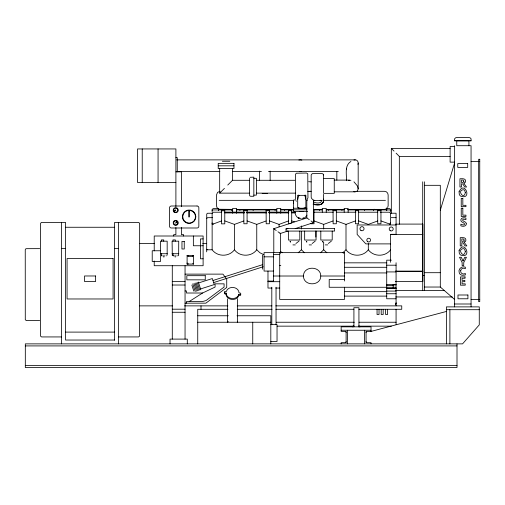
<?xml version="1.0" encoding="UTF-8"?>
<svg xmlns="http://www.w3.org/2000/svg" width="505" height="505" viewBox="0 0 505 505"><rect width="100%" height="100%" fill="white"/><g stroke="black" fill="none" stroke-linecap="round" stroke-linejoin="round"><path stroke-width="0.76" d="M315.877 237.06L315.909 231.082M297.697 199.342L298.423 196.413L299.143 195.359L298.12 195.119M212.138 211.027L212.453 210.25L213.217 209.928L232.666 209.928M303.454 276.014C303.404 265.624 320.82 265.624 320.77 276.014C320.82 286.398 303.404 286.398 303.454 276.014L273.577 276.014M323.636 199.084L323.585 199.462L323.636 194.343M321.546 201.211C320.902 203.812 315.158 203.199 313.573 201.874M323.37 201.337C322.846 205.989 316.414 204.834 313.233 204.127M346.455 180.727C346.758 174.32 344.265 165.552 350.918 161.423M357.95 164.46C358.689 162.515 357.691 159.877 355.356 159.883L176.687 159.883M291.265 212.296L295.179 212.296C294.573 214.379 297.514 218.507 299.067 218.008M358.178 163.027L358.178 188.895L357.332 191.041L355.141 191.824L334.253 191.824M298.802 218.419L298.802 217.844L298.802 218.419L298.259 218.286M293.474 201.987L293.5 201.874A0.72 0.442 0 0 1 293.683 201.678M239.856 210.484L240.083 209.651M284.479 210.484L284.618 209.928M328.66 210.484L328.888 209.651M373.46 210.484L374.123 209.215M440.309 210.213L454.626 162.9M212.169 213.091L213.217 212.214L221.487 212.214M237.369 322.607L237.527 298.733M309.281 219.694L306.825 217.851L306.825 200.378L307.955 197.72L307.766 173.739L306.51 173.032L296.22 173.221L295.494 174.446L295.494 179.73M387.651 207.555L388.137 205.743L388.137 194.936L387.651 193.118L386.331 191.793L384.52 191.307L356.991 191.307M178.644 255.543L178.738 241.175L172.091 241.175L172.3 255.688M206.722 218.457L207.486 217.693L212.498 217.655M353.222 326.034L352.174 326.836M323.263 202.057C321.653 205.762 316.376 204.557 313.233 203.969M238.833 294.409C236.971 300.544 226.347 299.648 226.063 293.051L224.99 292.932A0.72 0.65 0 0 1 224.359 292.199A1.502 1.351 0 0 1 224.435 291.852A0.72 0.65 0 0 1 225.198 291.454L226.272 291.574C228.127 285.439 238.758 286.341 239.042 292.932L240.115 293.058A0.72 0.65 0 0 1 240.74 293.613A1.502 1.351 0 0 1 240.715 293.967A0.72 0.65 0 0 1 239.907 294.529L238.833 294.409C238.379 301.914 225.034 300.702 226.063 293.051M299.68 211.387L303.316 211.443M313.327 200.182L311.598 198.446L311.175 197.253L311.175 174.938L312.248 173.638L322.19 173.587L323.44 174.263L323.636 193.352L334.253 193.352L334.253 178.574L323.636 178.574M295.905 243.517L298.973 241.137M312.128 243.517L315.202 241.137M328.282 243.517L331.356 241.137M305.822 207.429C303.884 208.704 299.244 209.057 297.697 207.214L297.697 195.359L305.866 195.359L305.866 207.214L305.443 207.984L304.427 208.224M321.369 203.982L321.666 203.591M306.945 215.13C306.144 215.875 304.736 219.031 303.638 218.015M224.775 220.912L234.446 224.397L234.446 249.779C229.213 257.02 217.371 257.02 212.138 249.779L212.138 217.655M266.11 220.969L256.755 224.397L256.755 249.779C251.522 257.02 239.679 257.02 234.446 249.779M301.378 231.315L301.378 249.779L298.234 252.759M323.686 242.084L323.686 249.779L320.542 252.759M336.33 220.912L346.001 224.397L346.001 249.779L342.857 252.759M368.309 243.625L368.309 249.779C363.076 257.02 351.234 257.02 346.001 249.779M390.617 249.779C385.384 257.02 373.542 257.02 368.309 249.779M219.101 209.215L218.444 210.484L218.444 208.931M219.669 168.563L219.669 193.137L224.428 188.378M227.755 185.051L232.515 180.291L249.47 180.291M192.79 256.186L193.592 255.385L187.102 255.385L187.102 264.077L193.592 264.077L193.592 255.385M187.102 264.077L187.91 263.275M343.703 253.441L344.505 252.639L344.505 281.032M321.357 200.321L320.101 200.428L320.827 200.245M228.216 321.515L227.578 322.253L227.578 298.815M165.993 255.808L166.467 255.808M177.571 255.808L178.044 255.808M298.998 218.097L300.885 218.387M189.224 301.523L202.562 293.014L215.086 287.067L215.086 283.842L224.087 283.842L224.087 287.067L206.002 300.576L202.562 301.523L186.452 301.523L186.452 303.17M305.443 195.119L304.427 195.359L305.146 196.413L305.866 199.342M320.997 204.273L320.126 204.512M250.013 177.305L253.838 177.154L253.838 196.275L250.556 196.275L249.615 195.725M386.331 208.887L384.52 209.373L347.547 209.373M287.698 231.082L280.408 233.474L277.958 231.77M295.21 228.62L313.441 222.636L313.441 199.961M198.623 282.926L212.346 278.545L214.272 284.567L200.548 288.948M212.971 280.502L262.562 264.677M213.634 282.579L263.225 266.754M366.068 332.505A1.086 1.086 0 0 1 367.154 331.419L371.03 331.419L446.414 311.459M303.928 218.419C303.947 217.068 303.631 219.183 304.641 218.229M287.888 228.62L286.038 229.074M454.626 140.8L471.058 140.8C472.377 135.656 465.44 138.124 462.845 137.493C460.244 138.124 453.313 135.656 454.626 140.8L455.731 140.661M468.924 145.711L456.76 145.711L456.76 140.8L468.924 140.8L468.924 145.711L471.058 145.711L471.058 306.882M221.487 220.969L212.138 224.397M243.801 220.969L234.446 224.397M288.418 220.969L279.069 224.397L269.399 220.912M333.041 220.969L323.686 224.397L314.022 220.912M355.35 220.969L346.001 224.397M377.664 220.969L368.309 224.397L358.638 220.912M348.261 180.298L350.918 180.298M220.117 191.307L217.56 192.367L216.506 194.936L216.506 205.743L216.986 207.555L218.311 208.887M39.693 248.637L26.336 248.675L25.566 248.997L25.25 249.767L25.288 319.747L26.336 320.561L39.693 320.599M164.144 256.912L163.412 256.912M352.837 326.836L353.601 326.52L353.917 325.757L353.917 307.715L358.929 307.715L358.929 326.836M267.492 193.472L262.177 193.472M353.954 160.016L355.356 159.883M243.801 210.332L243.89 223.772L247.084 223.753L247.084 210.332M266.11 210.332L266.198 223.772L269.399 223.753L269.399 210.332M288.418 210.332L288.418 223.772L290.224 223.614M310.821 223.772L314.022 223.753L314.022 210.332M333.041 210.332L333.13 223.772L336.33 223.753L336.33 210.332M355.35 210.332L355.444 223.772L358.638 223.753L358.638 210.332M377.664 210.332L377.753 223.772L380.953 223.753L380.953 210.332M298.827 160.016L300.355 159.883A5.864 5.864 0 0 1 301.864 160.142M301.908 218.387L303.713 218.097M454.626 146.475L450.119 146.475L450.119 162.137L454.626 162.137M391.331 213.224L391.331 148.394L450.119 148.394M396.109 153.173L399.335 156.398L450.119 156.398M175.898 157.611L177.261 157.611L177.261 171.858M222.377 161.246L229.813 161.246M471.058 161.455L479.75 161.455M218.217 165.817L233.966 165.817M176.681 171.599L219.858 171.599M232.382 171.599L261.413 171.599M268.477 171.599L338.299 171.599M175.898 171.858L181.434 171.858L181.434 206.627M253.838 178.309L256.389 178.309L256.389 195.119L253.838 195.119M334.253 180.102L349.492 180.102M256.389 180.291L295.494 180.291L295.494 199.065M311.175 181.882L308.681 181.686M175.898 182.539L137.581 182.539L137.581 148.937L175.898 148.937L175.898 206.595M424.503 185.316L440.309 185.316L440.309 287.036L454.626 299.478M307.798 191.509L311.175 191.509M219.669 193.137L249.47 193.137M256.389 193.137L295.494 193.137M295.595 199.923L294.194 199.923A0.72 0.442 0 0 0 293.474 200.365L293.474 211.039A0.72 0.442 0 0 0 294.194 211.481L307.646 211.481M219.183 200.34L293.336 200.34M322.689 200.34L385.454 200.34M313.378 200.428L321.546 200.46M307.021 208.237L294.194 208.237A0.72 0.442 0 0 1 293.474 207.795M217.743 208.609C215.483 208.319 210.888 207.669 212.138 211.481M386.622 208.609C388.806 207.883 391.653 208.666 390.617 211.481M232.704 209.373L219.183 209.247M236.637 209.373L276.753 209.373M280.685 209.373L293.272 209.373M313.725 209.373L322.379 209.373M326.312 209.373L344.404 209.373M306.933 209.859L294.194 209.859A0.72 0.442 0 0 1 293.5 209.531L293.474 209.417M236.611 209.928L276.803 209.928M280.748 209.928L293.285 209.928M313.655 209.928L322.278 209.928M326.224 209.928L344.176 209.928M348.122 209.928L389.538 209.928L390.302 210.25L390.617 211.027M243.801 210.73L247.084 210.73M266.11 210.73L269.399 210.73M288.418 210.73L291.707 210.73M333.041 210.73L336.33 210.73M355.35 210.73L358.638 210.73M377.664 210.73L380.953 210.73M221.487 210.787L224.775 210.787M224.775 212.214L244.489 212.214M246.857 212.214L266.558 212.214M268.919 212.214L288.469 212.214M291.555 212.214L295.419 212.214M313.63 212.214L333.249 212.214M336.374 212.214L355.937 212.214M358.285 212.214L377.816 212.214M380.158 212.214L389.538 212.214L390.586 213.091M224.775 212.296L244.332 212.296M246.68 212.296L266.236 212.296M268.584 212.296L288.923 212.296M224.775 212.914L244.502 212.914M246.869 212.914L266.589 212.914M268.957 212.914L288.683 212.914M291.839 212.914L294.996 212.914M212.498 213.224L207.486 213.261L206.722 214.025L206.684 251.85M390.554 213.224L396.072 213.224L396.072 234.314L390.617 234.314L390.617 262.297M396.072 217.655L390.554 217.655L390.617 224.397L380.953 220.912M221.487 210.415L221.487 223.873L224.775 223.848L224.775 210.415M399.209 224.094L422.717 224.094M395.604 224.163L399.335 224.163L399.335 156.398M396.072 224.977L357.155 224.977L357.155 234.434L365.854 243.89L390.617 243.89M65.555 227.263L114.597 227.263M390.617 234.585L422.874 234.585M203.111 238.897L200.447 238.897L200.447 258.787L203.111 258.787M139.651 243.448L154.637 243.448M202.739 243.448L206.684 243.448M292.932 244.9L295.337 244.9M309.155 244.9L311.56 244.9M325.308 244.9L327.713 244.9M203.111 245.758L193.358 245.758L193.358 236.005M61.534 248.624L65.555 248.624M114.597 248.624L118.618 248.624M206.684 249.779L212.138 249.779M160.514 250.764L152.22 250.764L152.22 261.451L160.514 261.451L160.514 241.175L167.168 241.175L167.168 255.177M344.505 252.639L264.058 252.639L264.058 271.071L273.577 271.071M160.514 253.725L167.243 253.725M172.016 253.725L178.814 253.725M273.577 254.615L279.719 254.615M162.875 255.902L164.68 255.902M174.452 255.902L176.258 255.902M264.058 256.837L273.577 256.837M175.519 256.938L174.989 256.912M391.394 260.176L386.723 260.176L386.723 298.777L396.072 298.777M344.505 262.834L386.723 262.834M386.723 265.201L396.072 265.201M279.719 265.46L280.805 265.46M344.505 267.29L386.723 267.29M395.339 271.109L422.874 271.109M395.339 271.393L422.874 271.393M386.723 271.924L396.072 271.924M424.503 272.7L440.309 272.7M344.505 272.934L386.723 272.934M185.051 274.127L222.939 274.127L226.732 279.151L226.732 287.471L205.889 303.17L185.051 303.17M422.717 275.452L424.503 275.452M320.77 276.014L344.505 276.014M344.505 279.473L329.197 279.473L329.197 287.269L396.072 287.269M267.978 281.102L273.577 281.102M172.287 281.632L185.051 281.632M395.339 281.601L422.874 281.601L422.874 224.094M267.978 281.695L279.719 281.695M386.723 284.631L396.072 284.631M172.287 285.022L185.051 285.022M393.193 284.953L396.072 284.953M386.723 285.603L393.193 285.603M424.503 287.036L440.309 287.036M271.892 288.052L267.978 288.052L267.978 271.071M275.806 288.052L279.719 288.052M386.723 288.305L396.072 288.305M386.723 288.475L396.072 288.475M395.693 290.501L444.413 290.501M185.051 290.956L186.452 290.956L186.452 293.014L202.562 293.014M386.723 291.076L396.072 291.076M344.505 291.656L386.723 291.656M386.723 293.746L396.072 293.746M344.505 296.113L386.723 296.113M395.693 296.953L452.272 296.953M471.058 299.478L479.75 299.478M454.626 303.997L471.058 303.997M139.651 305.872L172.691 305.872M184.489 305.872L227.9 305.872M237.217 305.872L271.911 305.872M275.793 305.872L401.746 305.872L401.746 309.287L358.929 309.287M172.287 309.193L185.051 309.193M227.944 309.287L197.739 309.287L197.739 343.867M237.262 309.287L272.037 309.287M275.888 309.287L353.917 309.287M446.414 309.698L479.27 309.698M172.287 312.26L185.051 312.26M197.739 315.764L228.38 315.764M237.022 315.764L270.813 315.764L270.813 343.867M197.739 322.24L270.813 322.24M276.33 322.24L354.321 322.24M359.042 322.24L396.072 322.24M270.813 324.639L277.037 324.639L277.037 341.468L270.813 341.468M277.112 326.148L354.321 326.148M359.042 326.148L391.343 326.148M341.159 330.245L371.03 330.245M65.555 332.101L114.597 332.101M61.534 336.936L41.58 336.936L40.539 336.122L40.501 223.519L41.303 222.465L65.555 222.427L65.555 340.035L114.597 340.035M118.618 336.936L138.572 336.936L139.614 336.122L139.651 223.519L138.85 222.465L114.597 222.427L114.597 340.193M25.319 345.912L457.006 345.912M25.319 365.469L457.006 365.469M207.77 249.779L206.684 249.274M299.143 208.224L297.893 207.814M469.959 140.661L471.058 140.8M238.833 295.362L239.907 295.488A0.72 0.65 0 0 0 240.715 294.92A1.502 1.351 0 0 0 240.74 294.566A0.72 0.65 0 0 0 240.595 294.257M226.063 294.005L224.99 293.885A0.72 0.65 0 0 1 224.359 293.152A1.502 1.351 0 0 1 224.435 292.805M256.755 224.397L247.084 220.912M360.014 326.836L359.244 326.52L358.929 325.757M359.352 326.836L358.809 326.691M314.798 204.512L313.927 204.273M353.715 191.629L355.141 191.824M291.707 220.912L294.409 221.758M307.236 200.7L306.825 200.378M314.104 200.245L314.823 200.428L313.573 200.321M313.233 204.298C316.938 205.655 324.633 205.623 323.37 199.765M296.568 201.179L295.917 200.813M263.73 254.653L259.898 252.759L256.755 249.779M306.939 217.914L273.792 228.689L273.792 252.639M274.24 228.973L273.792 228.689L276.241 230.532M310.992 220.931L313.327 222.541M279.966 233.121L280.408 233.474L280.408 252.639M326.836 252.759L323.686 249.779M304.521 252.759L301.378 249.779M280.534 251.389L282.213 252.759M353.954 181.819L357.458 185.966L358.178 188.895M391.331 148.394L394.039 151.102M280.521 253.441L279.719 252.639L279.719 299.389L344.505 299.389L344.505 287.269M187.102 255.385L187.91 256.186M192.79 263.275L193.592 264.077M173.221 255.751L173.524 255.902L173.171 255.688A0.72 0.442 -90 0 1 173.038 255.177L173.038 253.725M161.644 255.751L161.947 255.902L161.594 255.688A0.72 0.442 -90 0 1 161.467 255.177L161.467 253.725M237.344 321.843L237.527 322.222M198.351 282.074L200.82 289.801M197.259 282.421L199.727 290.148M196.136 282.781L198.604 290.508M195.069 283.122L197.537 290.848M193.964 283.475L196.432 291.202M192.771 283.854L195.239 291.581M191.881 285.079L193.8 291.101M386.552 209.651L386.779 210.484L386.779 208.155M341.752 209.651L341.98 210.484M319.469 209.651L319.697 210.484M252.948 209.651L253.175 210.484M231.53 209.651L231.757 210.484M364.395 209.928L364.528 210.484M274.954 209.928L275.092 210.484M323.585 174.623L323.636 174.97M346.455 168.455L346.626 169.705M316.01 231.082L316.054 240.045L304.66 240.045L304.66 231.082M299.781 231.082L299.831 240.045L288.437 240.045L288.437 231.082M457.006 343.867L457.006 367.507L25.319 367.507L25.319 343.867L462.555 343.867L479.27 324.879L479.27 306.882L446.414 306.882L446.414 343.867M454.626 145.711L454.626 306.882M449.886 309.698L449.886 343.867M424.503 181.813L424.503 290.539M422.717 181.813L422.717 290.539M396.072 262.758L396.072 305.872M396.072 309.287L396.072 324.582M393.193 284.631L393.193 288.305M390.617 213.564L390.617 216.961M389.538 224.27L389.538 223.961A1.086 1.004 0 0 0 390.617 222.957M387.569 309.287L387.569 314.501L385.599 314.501L385.599 309.287M386.552 207.984L386.552 210.093M383.175 309.287L383.175 314.501L381.199 314.501L381.199 309.287M379.028 309.287L379.028 314.501L377.058 314.501L377.058 309.287M371.03 331.419L371.03 326.836L341.159 326.836L341.159 331.419L345.035 331.419A1.086 1.086 0 0 1 346.114 332.505M371.03 343.867L371.03 342.693L367.154 342.693A1.086 1.086 0 0 1 366.068 341.607M366.068 331.419L366.068 342.693M364.597 330.245L364.597 343.867M353.26 325.757L353.26 326.836M348.122 212.214L348.122 208.401L344.176 208.401L344.176 212.214M347.591 330.245L347.591 343.867M346.114 331.419L346.114 342.693M341.159 343.867L341.159 342.693L345.035 342.693A1.086 1.086 0 0 0 346.114 341.607M336.835 171.574L336.835 180.159M332.208 231.082L332.208 240.045L320.814 240.045L320.814 231.082M326.224 212.214L326.224 208.401L322.278 208.401L322.278 212.214M323.686 224.397L323.686 229.011M310.133 191.067L310.133 191.509M301.378 225.931L301.378 229.011M291.707 210.332L291.707 223.216M280.748 213.287L280.748 208.401L276.803 208.401L276.803 213.287M279.069 224.397L279.069 226.701M276.046 287.219L276.046 324.639M273.577 252.639L273.577 281.695M271.804 287.219L271.804 324.639M270.15 171.119L270.15 180.487M262.575 255.101L262.575 269.184M259.526 171.119L259.526 180.487M252.746 322.24L252.746 343.867M249.47 178.252L249.47 195.182M236.611 213.287L236.611 208.401L232.666 208.401L232.666 213.287M232.515 168.563L232.515 180.291M218.671 208.691L218.671 210.093M213.217 224.27L213.217 223.961A1.086 1.004 0 0 1 212.138 222.957M212.138 213.564L212.138 216.961M201.009 305.872L201.009 309.287M192.506 255.385L192.506 256.464L188.188 256.464L188.188 255.385M188.188 263.932L188.188 264.077A1.086 1.086 0 0 1 187.102 262.998M187.298 343.867L187.298 339.101L170.034 339.101L170.034 343.867M185.051 265.718L185.051 339.101M183.605 236.005L183.605 234.636L181.434 234.636L181.434 227.521M175.898 227.521L175.898 234.636L173.726 234.636L173.726 236.005M175.298 241.175L175.298 239.907L172.969 239.907L172.969 241.175M172.287 265.718L172.287 339.101M163.721 241.175L163.721 239.907L161.398 239.907L161.398 241.175M158.065 148.937L158.065 182.539M154.221 250.859L154.221 236.005L203.111 236.005L203.111 265.718L154.221 265.718L154.221 261.028M142.227 148.937L142.227 182.539M118.618 222.427L118.618 343.867M61.534 222.427L61.534 343.867M390.617 223.298A1.086 1.086 0 0 1 390.302 224.075M212.453 224.075A1.086 1.086 0 0 1 212.138 223.298M301.384 171.46A5.864 5.864 0 0 1 299.856 171.599M293.474 203.61A0.72 0.442 0 0 1 293.683 203.294M465.326 192.601C463.994 200.58 456.558 189.88 463.565 189.741A1.9 1.9 0 0 1 464.733 190.473L465.326 192.601M465.326 251.503C463.994 259.475 456.558 248.776 463.565 248.643A1.9 1.9 0 0 1 464.733 249.369L465.326 251.503M459.083 191.742L459.285 194.33A3.889 3.889 0 0 0 460.699 196.174C472.617 200.27 464.556 179.919 459.083 191.742M459.083 250.638L459.285 253.226A3.889 3.889 0 0 0 460.699 255.069C472.617 259.172 464.556 238.821 459.083 250.638M460.737 270.535C460.005 273.218 463.268 274.954 465.351 273.432L465.351 274.909L464.871 275.105L462.151 275.294L460.693 274.733A3.63 3.63 0 0 1 459.285 272.94C457.732 269.279 461.759 265.485 465.351 267.158L465.351 268.71C463.678 267.631 460.964 268.363 460.737 270.535M466.292 223.885C466.248 226.537 462.668 226.707 460.857 225.817L460.857 224.182L463.104 224.99L464.24 224.725L464.613 224.031C463.931 222.175 460.2 222.288 460.888 219.606C461.488 217.529 464.259 217.491 465.938 218.065L465.938 219.599L463.401 219.113L462.517 219.997C463.117 221.802 466.424 221.512 466.292 223.885M396.072 302.987L395.686 304.427A2.891 2.891 0 0 0 396.072 302.987M463.925 181.188L463.079 182.419L461.545 182.513L461.545 180.014L463.135 180.089L463.925 181.188M464.215 240.09L463.375 241.314L461.835 241.409L461.835 238.909L463.432 238.985L464.215 240.09M463.211 260.58L463.028 261.192L461.343 257.298L459.512 257.298L462.138 262.613L462.138 265.548L463.735 265.548L463.735 262.581L466.431 257.298L464.733 257.298L463.211 260.58M176.908 221.468L175.809 223.052L176.908 221.468M464.549 182.936L463.76 183.296L466.57 187.014L464.72 187.014L463.041 184.287L462.125 183.763L461.545 183.763L461.545 187.014L459.948 187.014L459.948 178.77C461.734 178.77 465.616 178.139 465.604 180.998A2.216 2.216 0 0 1 464.543 182.936M464.84 241.832L464.057 242.192L466.86 245.916L465.017 245.916L463.331 243.189L462.422 242.659L461.835 242.659L461.835 245.916L460.238 245.916L460.238 237.666C462.024 237.666 465.907 237.041 465.9 239.894A2.216 2.216 0 0 1 464.84 241.832M175.677 210.099L173.96 210.503L174.036 210.831L175.677 210.099M479.75 159.283L478.664 159.283L478.664 301.649L479.75 301.649L479.75 159.283M233.966 163.355L218.217 163.355L218.217 168.563L233.966 168.563L233.966 163.355M467.699 163.595L457.764 163.595L457.764 167.382L467.699 167.382L467.699 163.595M462.833 198.402L461.235 198.402L461.235 206.646L465.957 206.646L465.957 205.327L462.833 205.327L462.833 198.402M197.038 205.996L171.328 205.996A1.805 1.805 0 0 0 169.522 207.801L169.522 226.189A1.805 1.805 0 0 0 171.328 227.995L197.038 227.995A1.805 1.805 0 0 0 198.844 226.189L198.844 207.801A1.805 1.805 0 0 0 197.038 205.996M462.833 208.218L461.235 208.218L461.235 216.462L465.957 216.462L465.957 215.143L462.833 215.143L462.833 208.218M189.224 210.97L188.87 210.97L188.87 217.011L189.224 217.011L189.224 210.97M334.607 228.62L286.038 228.62L286.038 231.082L334.607 231.082L334.607 228.62M184.243 241.377L181.97 241.377L181.97 248.997L184.243 248.997L184.243 241.377M113.082 258.522L67.07 258.522L67.07 298.973L113.082 298.973L113.082 258.522M205.264 275.68L186.837 275.68L186.837 279.839L205.264 279.839L205.264 275.68M95.628 275.976L84.524 275.976L84.524 281.512L95.628 281.512L95.628 275.976M465.048 276.929L460.459 276.929L460.459 285.18L465.231 285.18L465.231 283.854L462.056 283.854L462.056 281.683L464.834 281.683L464.834 280.357L462.056 280.357L462.056 278.261L465.048 278.261L465.048 276.929M467.92 294.996L457.984 294.996L457.984 298.783L467.92 298.783L467.92 294.996M323.011 241.945L322.468 241.68L323.011 241.945M306.857 241.945L306.314 241.68L306.857 241.945M290.634 241.945L290.085 241.68L290.634 241.945M360.968 230.495A2.064 2.064 0 0 0 364.061 228.708A2.064 2.064 0 0 0 360.968 226.922A2.064 2.064 0 0 0 360.968 230.495M367.754 241.75A1.881 1.881 0 0 0 370.575 240.121A1.881 1.881 0 0 0 367.754 238.486A1.881 1.881 0 0 0 367.754 241.75M390.207 230.697A1.995 1.995 0 0 0 393.206 228.967A1.995 1.995 0 0 0 390.207 227.237A1.995 1.995 0 0 0 390.207 230.697M185.764 222.553A6.729 6.729 0 0 0 195.858 216.727A6.729 6.729 0 0 0 185.764 210.901A6.729 6.729 0 0 0 185.764 222.553M174.105 212.106A2.519 2.519 0 0 0 178.208 210.629A2.519 2.519 0 0 0 174.882 207.814A2.519 2.519 0 0 0 174.105 212.106M174.433 224.403A2.014 2.014 0 0 0 177.716 223.216A2.014 2.014 0 0 0 175.052 220.963A2.014 2.014 0 0 0 174.433 224.403M174.433 211.721A2.014 2.014 0 0 0 177.716 210.541A2.014 2.014 0 0 0 175.052 208.287A2.014 2.014 0 0 0 174.433 211.721M184.609 221.247A6.395 6.395 0 0 0 195.302 218.381A6.395 6.395 0 0 0 187.475 210.553A6.395 6.395 0 0 0 184.609 221.247M174.105 224.782A2.519 2.519 0 0 0 178.208 223.305A2.519 2.519 0 0 0 174.882 220.489A2.519 2.519 0 0 0 174.105 224.782"/></g></svg>
